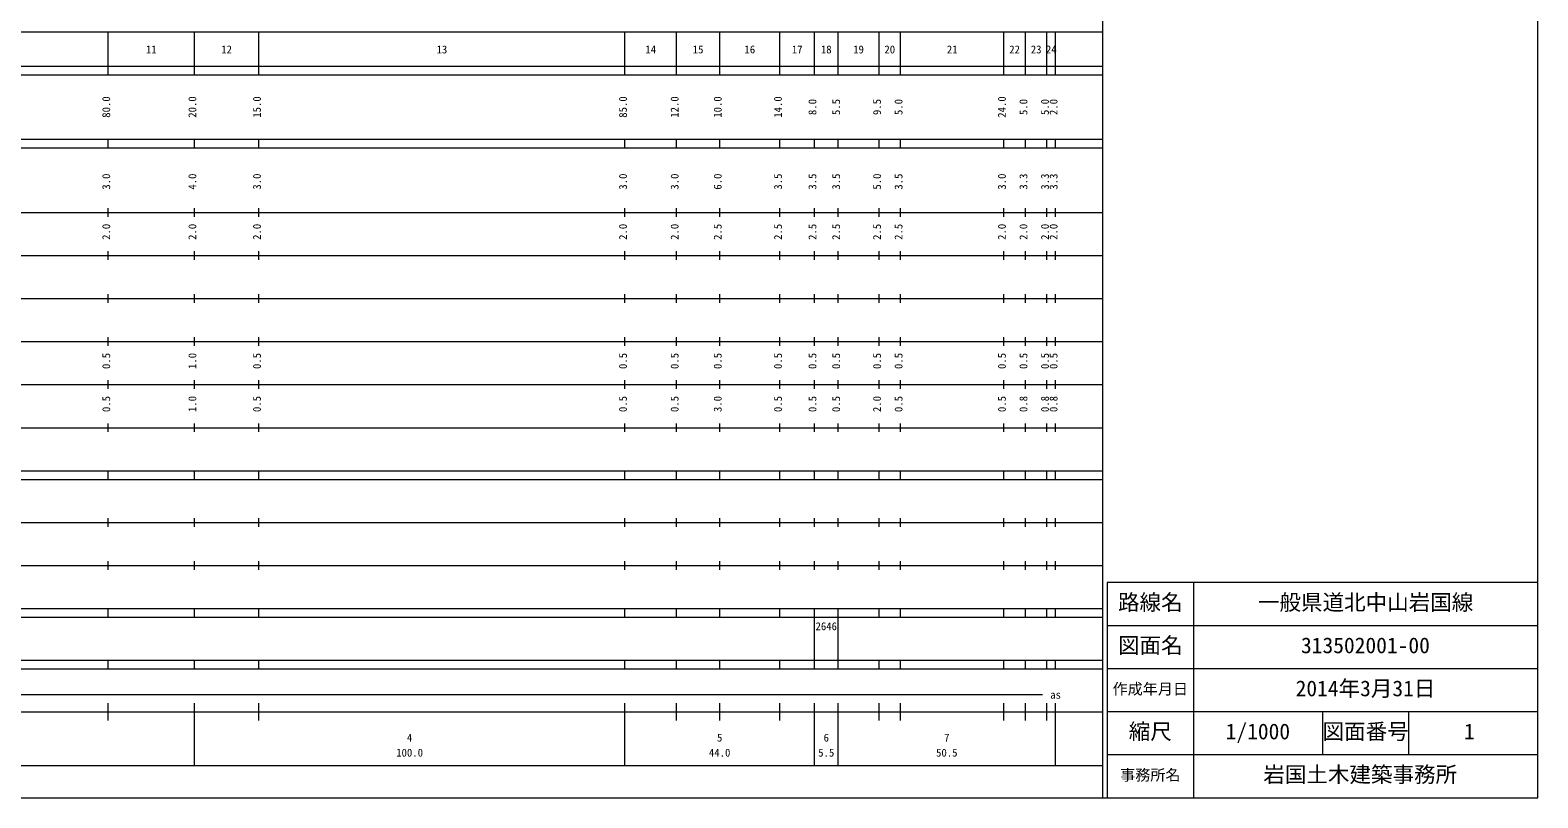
# Model space of a CAD drawing. Units: millimetres on the paper, enlarged 1000 times. Extents: x -625 to 700834, y -625 to 365006.
# Drawn here: x 350707 to 700834, y 5006 to 183363 of the extents above; entities that cross this region are included whole.
import ezdxf
from ezdxf.enums import TextEntityAlignment as Align

# ---------------------------------------------------------------- set-up
doc = ezdxf.new("R2010")
doc.units = ezdxf.units.MM
doc.header["$LTSCALE"] = 1000
doc.layers.add('S-SUV', color=7, linetype='Continuous', lineweight=13)
doc.styles.add('ＭＳ ゴシック', font='')
doc.styles.get('ＭＳ ゴシック').set_extended_font_data('MS Gothic')

msp = doc.modelspace()

# ---------------------------------------------------------------- linework, layer by layer
at = {"layer": 'S-SUV'}
for p, q in [((700834, 5006), (700834, 365006)), ((599834, 5006), (599834, 355006)), ((88834, 183006), (599834, 183006)), ((368834, 173006), (368834, 183006)), ((388834, 173006), (388834, 183006)), ((403834, 173006), (403834, 183006)), ((488834, 173006), (488834, 183006)), ((500834, 173006), (500834, 183006)), ((510834, 173006), (510834, 183006)), ((524834, 173006), (524834, 183006)), ((532834, 173006), (532834, 183006)), ((538334, 173006), (538334, 183006)), ((547834, 173006), (547834, 183006)), ((552834, 173006), (552834, 183006)), ((576834, 173006), (576834, 183006)), ((581834, 173006), (581834, 183006)), ((586834, 173006), (586834, 183006)), ((588834, 173006), (588834, 183006)), ((60834, 175006), (599834, 175006)), ((60834, 173006), (599834, 173006)), ((60834, 158006), (599834, 158006)), ((368834, 156006), (368834, 158006)), ((388834, 156006), (388834, 158006)), ((403834, 156006), (403834, 158006)), ((488834, 156006), (488834, 158006)), ((500834, 156006), (500834, 158006)), ((510834, 156006), (510834, 158006)), ((524834, 156006), (524834, 158006)), ((532834, 156006), (532834, 158006)), ((538334, 156006), (538334, 158006)), ((547834, 156006), (547834, 158006)), ((552834, 156006), (552834, 158006)), ((576834, 156006), (576834, 158006)), ((581834, 156006), (581834, 158006)), ((586834, 156006), (586834, 158006)), ((588834, 156006), (588834, 158006)), ((60834, 156006), (599834, 156006)), ((60834, 141006), (599834, 141006)), ((368834, 140006), (368834, 142006)), ((388834, 140006), (388834, 142006)), ((403834, 140006), (403834, 142006)), ((488834, 140006), (488834, 142006)), ((500834, 140006), (500834, 142006)), ((510834, 140006), (510834, 142006)), ((524834, 140006), (524834, 142006)), ((532834, 140006), (532834, 142006)), ((538334, 140006), (538334, 142006)), ((547834, 140006), (547834, 142006)), ((552834, 140006), (552834, 142006)), ((576834, 140006), (576834, 142006)), ((581834, 140006), (581834, 142006)), ((586834, 140006), (586834, 142006)), ((588834, 140006), (588834, 142006)), ((66834, 131006), (599834, 131006)), ((368834, 130006), (368834, 132006)), ((388834, 130006), (388834, 132006)), ((403834, 130006), (403834, 132006)), ((488834, 130006), (488834, 132006)), ((500834, 130006), (500834, 132006)), ((510834, 130006), (510834, 132006)), ((524834, 130006), (524834, 132006)), ((532834, 130006), (532834, 132006)), ((538334, 130006), (538334, 132006)), ((547834, 130006), (547834, 132006)), ((552834, 130006), (552834, 132006)), ((576834, 130006), (576834, 132006)), ((581834, 130006), (581834, 132006)), ((586834, 130006), (586834, 132006)), ((588834, 130006), (588834, 132006)), ((72834, 121006), (599834, 121006)), ((368834, 120006), (368834, 122006)), ((388834, 120006), (388834, 122006)), ((403834, 120006), (403834, 122006)), ((488834, 120006), (488834, 122006)), ((500834, 120006), (500834, 122006)), ((510834, 120006), (510834, 122006)), ((524834, 120006), (524834, 122006)), ((532834, 120006), (532834, 122006)), ((538334, 120006), (538334, 122006)), ((547834, 120006), (547834, 122006)), ((552834, 120006), (552834, 122006)), ((576834, 120006), (576834, 122006)), ((581834, 120006), (581834, 122006)), ((586834, 120006), (586834, 122006)), ((588834, 120006), (588834, 122006)), ((66834, 111006), (599834, 111006)), ((368834, 110006), (368834, 112006)), ((388834, 110006), (388834, 112006)), ((403834, 110006), (403834, 112006)), ((488834, 110006), (488834, 112006)), ((500834, 110006), (500834, 112006)), ((510834, 110006), (510834, 112006)), ((524834, 110006), (524834, 112006)), ((532834, 110006), (532834, 112006)), ((538334, 110006), (538334, 112006)), ((547834, 110006), (547834, 112006)), ((552834, 110006), (552834, 112006)), ((576834, 110006), (576834, 112006)), ((581834, 110006), (581834, 112006)), ((586834, 110006), (586834, 112006)), ((588834, 110006), (588834, 112006)), ((368834, 100006), (368834, 102006)), ((388834, 100006), (388834, 102006)), ((403834, 100006), (403834, 102006)), ((488834, 100006), (488834, 102006)), ((500834, 100006), (500834, 102006)), ((510834, 100006), (510834, 102006)), ((524834, 100006), (524834, 102006)), ((532834, 100006), (532834, 102006)), ((538334, 100006), (538334, 102006)), ((547834, 100006), (547834, 102006)), ((552834, 100006), (552834, 102006)), ((576834, 100006), (576834, 102006)), ((581834, 100006), (581834, 102006)), ((586834, 100006), (586834, 102006)), ((588834, 100006), (588834, 102006)), ((72834, 101006), (599834, 101006)), ((368834, 90006), (368834, 92006)), ((388834, 90006), (388834, 92006)), ((403834, 90006), (403834, 92006)), ((488834, 90006), (488834, 92006)), ((500834, 90006), (500834, 92006)), ((510834, 90006), (510834, 92006)), ((524834, 90006), (524834, 92006)), ((532834, 90006), (532834, 92006)), ((538334, 90006), (538334, 92006)), ((547834, 90006), (547834, 92006)), ((552834, 90006), (552834, 92006)), ((576834, 90006), (576834, 92006)), ((581834, 90006), (581834, 92006)), ((586834, 90006), (586834, 92006)), ((588834, 90006), (588834, 92006)), ((66834, 91006), (599834, 91006)), ((60834, 81006), (599834, 81006)), ((368834, 79006), (368834, 81006)), ((388834, 79006), (388834, 81006)), ((403834, 79006), (403834, 81006)), ((488834, 79006), (488834, 81006)), ((500834, 79006), (500834, 81006)), ((510834, 79006), (510834, 81006)), ((524834, 79006), (524834, 81006)), ((532834, 79006), (532834, 81006)), ((538334, 79006), (538334, 81006)), ((547834, 79006), (547834, 81006)), ((552834, 79006), (552834, 81006)), ((576834, 79006), (576834, 81006)), ((581834, 79006), (581834, 81006)), ((586834, 79006), (586834, 81006)), ((588834, 79006), (588834, 81006)), ((60834, 79006), (599834, 79006)), ((69834, 69006), (599834, 69006)), ((368834, 68006), (368834, 70006)), ((388834, 68006), (388834, 70006)), ((403834, 68006), (403834, 70006)), ((488834, 68006), (488834, 70006)), ((500834, 68006), (500834, 70006)), ((510834, 68006), (510834, 70006)), ((524834, 68006), (524834, 70006)), ((532834, 68006), (532834, 70006)), ((538334, 68006), (538334, 70006)), ((547834, 68006), (547834, 70006)), ((552834, 68006), (552834, 70006)), ((576834, 68006), (576834, 70006)), ((581834, 68006), (581834, 70006)), ((586834, 68006), (586834, 70006)), ((588834, 68006), (588834, 70006)), ((368834, 58006), (368834, 60006)), ((388834, 58006), (388834, 60006)), ((403834, 58006), (403834, 60006)), ((488834, 58006), (488834, 60006)), ((500834, 58006), (500834, 60006)), ((510834, 58006), (510834, 60006)), ((524834, 58006), (524834, 60006)), ((532834, 58006), (532834, 60006)), ((538334, 58006), (538334, 60006)), ((547834, 58006), (547834, 60006)), ((552834, 58006), (552834, 60006)), ((576834, 58006), (576834, 60006)), ((581834, 58006), (581834, 60006)), ((586834, 58006), (586834, 60006)), ((588834, 58006), (588834, 60006)), ((60834, 59006), (599834, 59006)), ((700834, 55006), (600834, 55006)), ((600834, 55006), (600834, 5006)), ((620834, 55006), (620834, 5006)), ((60834, 49006), (599834, 49006)), ((60834, 47006), (599834, 47006)), ((368834, 47006), (368834, 49006)), ((388834, 47006), (388834, 49006)), ((403834, 47006), (403834, 49006)), ((488834, 47006), (488834, 49006)), ((500834, 47006), (500834, 49006)), ((510834, 47006), (510834, 49006)), ((524834, 47006), (524834, 49006)), ((532834, 47006), (532834, 49006)), ((532834, 37006), (532834, 47006)), ((538334, 47006), (538334, 49006)), ((538334, 37006), (538334, 47006)), ((547834, 47006), (547834, 49006)), ((552834, 47006), (552834, 49006)), ((576834, 47006), (576834, 49006)), ((581834, 47006), (581834, 49006)), ((586834, 47006), (586834, 49006)), ((588834, 47006), (588834, 49006)), ((700834, 45006), (600834, 45006)), ((60834, 37006), (599834, 37006)), ((368834, 35006), (368834, 37006)), ((388834, 35006), (388834, 37006)), ((403834, 35006), (403834, 37006)), ((488834, 35006), (488834, 37006)), ((500834, 35006), (500834, 37006)), ((510834, 35006), (510834, 37006)), ((524834, 35006), (524834, 37006)), ((532834, 35006), (532834, 37006)), ((538334, 35006), (538334, 37006)), ((547834, 35006), (547834, 37006)), ((552834, 35006), (552834, 37006)), ((576834, 35006), (576834, 37006)), ((581834, 35006), (581834, 37006)), ((586834, 35006), (586834, 37006)), ((588834, 35006), (588834, 37006)), ((60834, 35006), (599834, 35006)), ((700834, 35006), (600834, 35006)), ((91834, 29006), (585834, 29006)), ((60834, 25006), (599834, 25006)), ((368834, 23006), (368834, 27006)), ((388834, 12506), (388834, 27006)), ((403834, 23006), (403834, 27006)), ((488834, 12506), (488834, 27006)), ((500834, 23006), (500834, 27006)), ((510834, 23006), (510834, 27006)), ((524834, 23006), (524834, 27006)), ((532834, 12506), (532834, 27006)), ((538334, 12506), (538334, 27006)), ((547834, 23006), (547834, 27006)), ((552834, 23006), (552834, 27006)), ((576834, 23006), (576834, 27006)), ((581834, 23006), (581834, 27006)), ((586834, 23006), (586834, 27006)), ((588834, 12506), (588834, 27006)), ((700834, 25006), (600834, 25006)), ((650834, 25006), (650834, 15006)), ((670834, 25006), (670834, 15006)), ((700834, 15006), (600834, 15006)), ((88834, 12506), (599834, 12506)), ((60834, 5006), (700834, 5006))]:
    msp.add_line(p, q, dxfattribs=at)

# ---------------------------------------------------------------- texts
at = {"layer": 'S-SUV', "style": 'ＭＳ ゴシック'}
for s, height, p in [('11', 1833, (377584, 177411)), ('12', 1833, (395084, 177411)), ('13', 1833, (445084, 177411)), ('14', 1833, (493584, 177411)), ('15', 1833, (504584, 177411)), ('16', 1833, (516584, 177411)), ('17', 1833, (527584, 177411)), ('18', 1833, (534334, 177411)), ('19', 1833, (541834, 177411)), ('20', 1833, (549084, 177411)), ('21', 1833, (563584, 177411)), ('22', 1833, (578084, 177411)), ('23', 1833, (583084, 177411)), ('24', 1833, (586584, 177411)), ('路線名', 3666, (603334, 47506)), ('路線名', 3666, (603334, 47506)), ('一般県道北中山岩国線', 3666, (635834, 47506)), ('2646', 1833, (533084, 43411)), ('図面名', 3666, (603334, 37506)), ('図面名', 3666, (603334, 37506)), ('313502001-00', 3666, (645834, 37506)), ('作成年月日', 2566, (602084, 28256)), ('作成年月日', 2566, (602084, 28256)), ('2014年3月31日', 3666, (644584, 27506)), ('as', 1833, (587584, 27506)), ('縮尺', 3666, (605834, 17506)), ('縮尺', 3666, (605834, 17506)), ('1/1000', 3666, (628334, 17506)), ('図面番号', 3666, (650834, 17506)), ('図面番号', 3666, (650834, 17506)), ('1', 3666, (683709, 17506)), ('4', 1833, (438209, 17529)), ('5', 1833, (510209, 17529)), ('6', 1833, (534959, 17529)), ('7', 1833, (562959, 17529)), ('100.0', 1833, (435709, 14039)), ('44.0', 1833, (508334, 14039)), ('5.5', 1833, (533709, 14039)), ('50.5', 1833, (561084, 14039)), ('事務所名', 2566, (603834, 8256)), ('事務所名', 2566, (603834, 8256)), ('岩国土木建築事務所 ', 3666, (637084, 7506))]:
    msp.add_text(s, height=height, dxfattribs=at).set_placement(p, align=Align.BOTTOM_LEFT)
for s, p in [('80.0', (369834, 163006)), ('20.0', (389834, 163006)), ('15.0', (404834, 163006)), ('85.0', (489834, 163006)), ('12.0', (501834, 163006)), ('10.0', (511834, 163006)), ('14.0', (525834, 163006)), ('8.0', (533834, 163631)), ('5.5', (539334, 163631)), ('9.5', (548834, 163631)), ('5.0', (553834, 163631)), ('24.0', (577834, 163006)), ('5.0', (582834, 163631)), ('5.0', (587834, 163631)), ('2.0', (589834, 163631)), ('3.0', (369834, 146305)), ('4.0', (389834, 146305)), ('3.0', (404834, 146305)), ('3.0', (489834, 146305)), ('3.0', (501834, 146305)), ('6.0', (511834, 146305)), ('3.5', (525834, 146305)), ('3.5', (533834, 146305)), ('3.5', (539334, 146305)), ('5.0', (548834, 146305)), ('3.5', (553834, 146305)), ('3.0', (577834, 146305)), ('3.3', (582834, 146305)), ('3.3', (587834, 146305)), ('3.3', (589834, 146305)), ('2.0', (369834, 134631)), ('2.0', (389834, 134631)), ('2.0', (404834, 134631)), ('2.0', (489834, 134631)), ('2.0', (501834, 134631)), ('2.5', (511834, 134631)), ('2.5', (525834, 134631)), ('2.5', (533834, 134631)), ('2.5', (539334, 134631)), ('2.5', (548834, 134631)), ('2.5', (553834, 134631)), ('2.0', (577834, 134631)), ('2.0', (582834, 134631)), ('2.0', (587834, 134631)), ('2.0', (589834, 134631)), ('0.5', (369834, 104631)), ('1.0', (389834, 104631)), ('0.5', (404834, 104631)), ('0.5', (489834, 104631)), ('0.5', (501834, 104631)), ('0.5', (511834, 104631)), ('0.5', (525834, 104631)), ('0.5', (533834, 104631)), ('0.5', (539334, 104631)), ('0.5', (548834, 104631)), ('0.5', (553834, 104631)), ('0.5', (577834, 104631)), ('0.5', (582834, 104631)), ('0.5', (587834, 104631)), ('0.5', (589834, 104631)), ('0.5', (369834, 94631)), ('1.0', (389834, 94631)), ('0.5', (404834, 94631)), ('0.5', (489834, 94631)), ('0.5', (501834, 94631)), ('3.0', (511834, 94631)), ('0.5', (525834, 94631)), ('0.5', (533834, 94631)), ('0.5', (539334, 94631)), ('2.0', (548834, 94631)), ('0.5', (553834, 94631)), ('0.5', (577834, 94631)), ('0.8', (582834, 94631)), ('0.8', (587834, 94631)), ('0.8', (589834, 94631))]:
    msp.add_text(s, height=1833, rotation=90, dxfattribs=at).set_placement(p, align=Align.BOTTOM_LEFT)

doc.saveas('drawing.dxf')
